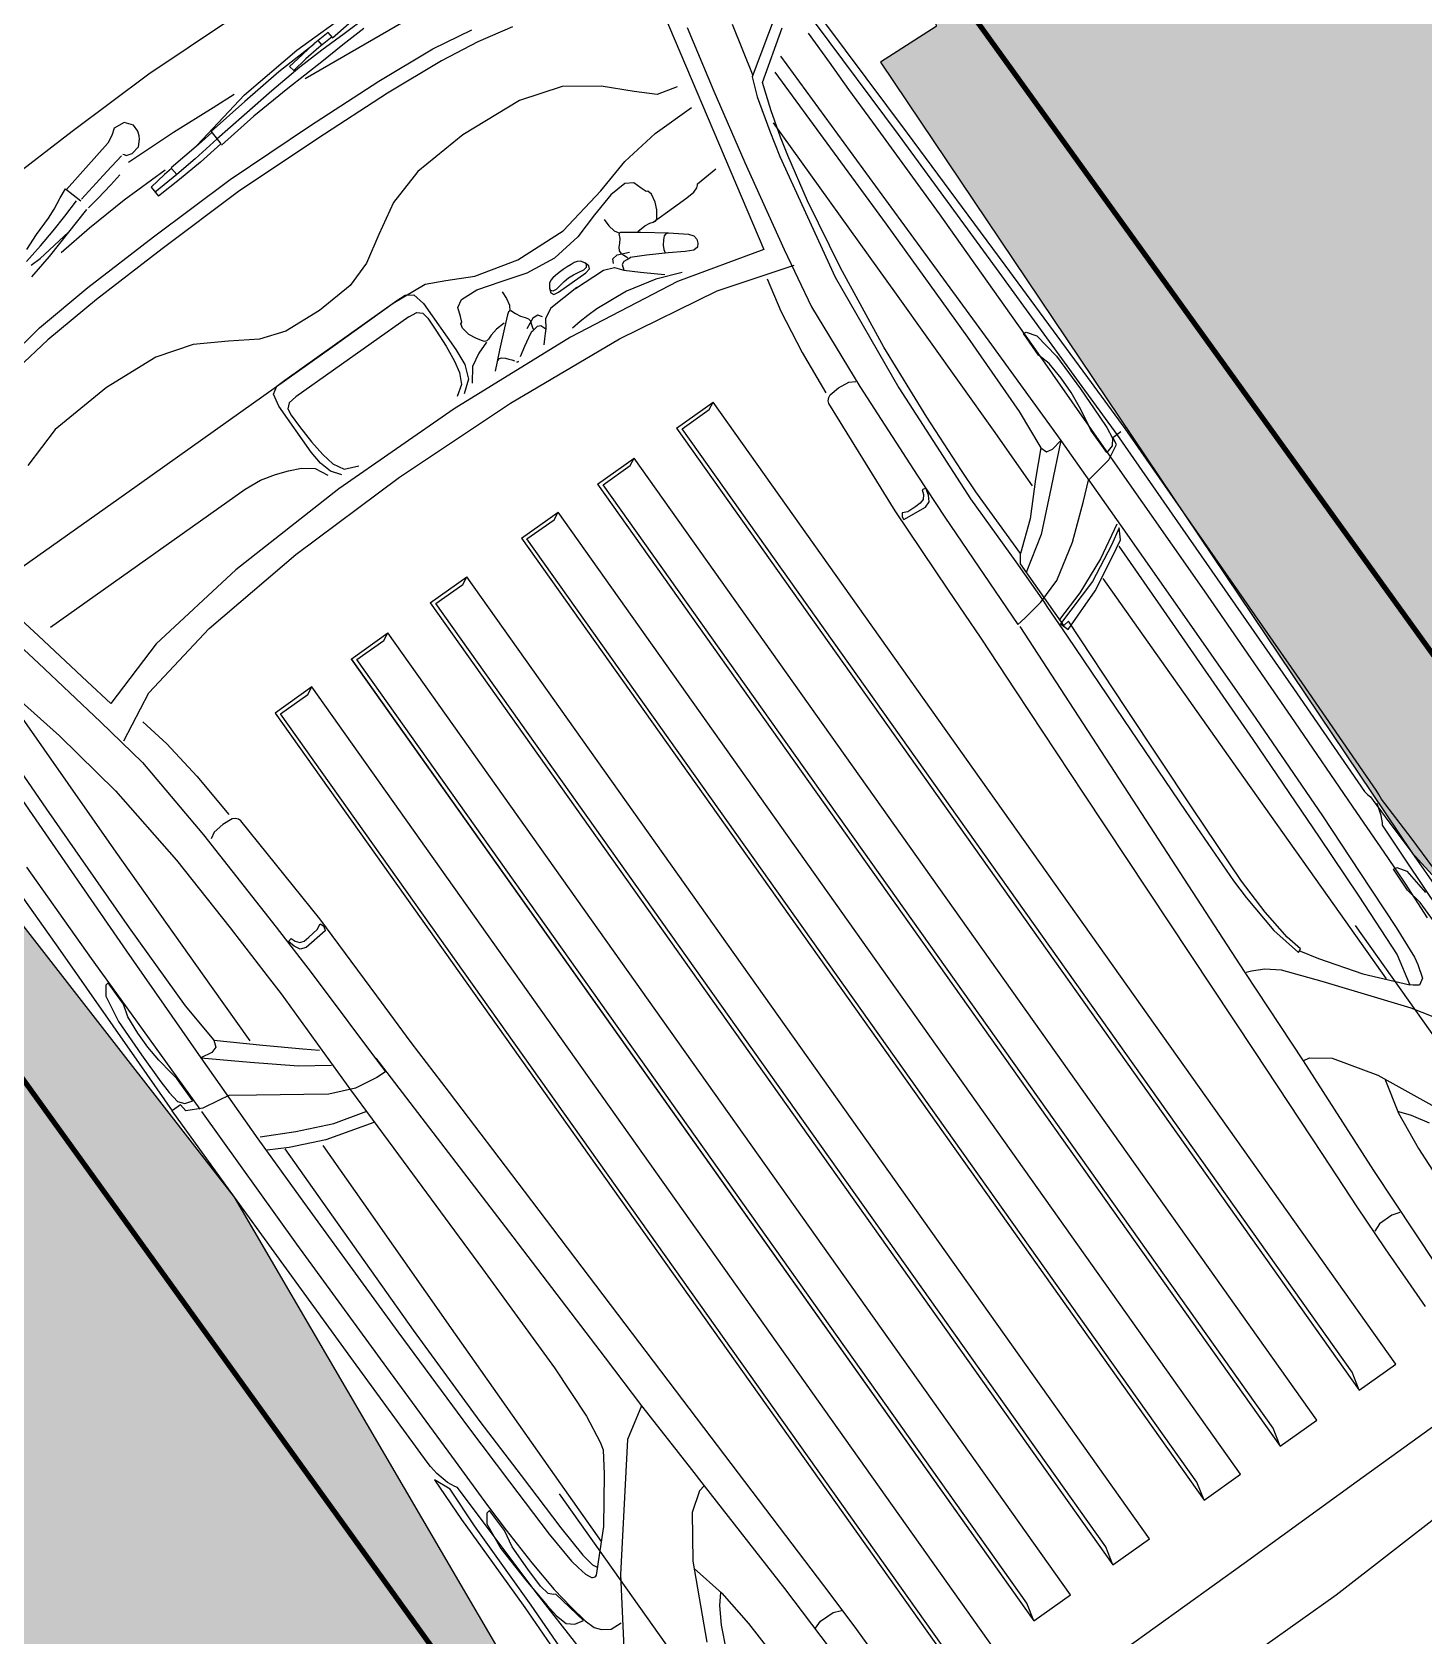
# Model space of a CAD drawing. Header units: millimetres. Extents: x 1170 to 1315, y 90 to 135.
# Drawn here: x 1293.871 to 1294.97, y 126.921 to 128.188 of the extents above; entities that cross this region are included whole.
import ezdxf

# ---------------------------------------------------------------- set-up
doc = ezdxf.new("R2010")
doc.units = ezdxf.units.MM
doc.header["$LTSCALE"] = 20
doc.header["$MEASUREMENT"] = 0
doc.layers.add('E-Cta-W', color=7, linetype='CONTINUOUS', lineweight=20)
doc.layers.add('J-Paredes', color=7, linetype='CONTINUOUS')
doc.dimstyles.get("Standard").update_dxf_attribs({"dimtxt": 0.18, "dimasz": 0.18, "dimexe": 0.18, "dimexo": 0.0625, "dimgap": 0.09, "dimtad": 0, "dimtih": 1, "dimtoh": 1, "dimdec": 4, "dimzin": 0, "dimdsep": 46, "dimtxsty": 'Standard', "dimcen": 0.09, "dimadec": 0, "dimazin": 0, "dimtfac": 1, "dimtdec": 4, "dimtofl": 0, "dimtmove": 0, "dimatfit": 3, "dimfxl": 1, "dimtolj": 1, "dimtzin": 0, "dimarcsym": 0})

msp = doc.modelspace()

# ---------------------------------------------------------------- hatches: boundary and pattern name
at = {"layer": 'J-Paredes'}
h = msp.add_hatch(dxfattribs=at)
h.set_pattern_fill('AR-HBONE', color=250, scale=0.015, style=0)
h.paths.add_polyline_path([(1293.3546, 130.6887), (1293.4222, 130.7934), (1293.4991, 130.8634), (1293.6957, 131.0309), (1293.876, 131.13), (1294.0216, 131.1533), (1294.118, 131.1155), (1294.4575, 130.6429), (1294.5067, 130.6159), (1294.58, 130.6048), (1294.5851, 130.5609), (1294.5411, 130.5326), (1294.9607, 129.9082), (1295.1821, 129.6649), (1295.2429, 129.4725), (1295.291, 129.3812), (1295.174, 129.2823), (1295.0537, 129.1442), (1294.8357, 129.0331), (1294.6879, 128.9443), (1294.5572, 128.957), (1294.2836, 129.2025), (1294.0307, 129.636), (1293.5757, 130.2205), (1293.3741, 130.5891), (1293.3573, 130.6752)], flags=16)
h.paths.add_polyline_path([(1293.3546, 128.3206), (1293.4222, 128.4252), (1293.4991, 128.4952), (1293.6957, 128.6627), (1293.876, 128.7618), (1294.0216, 128.7852), (1294.118, 128.7473), (1294.4575, 128.2747), (1294.5067, 128.2478), (1294.58, 128.2367), (1294.5851, 128.1928), (1294.5411, 128.1644), (1294.9607, 127.5401), (1295.1821, 127.2967), (1295.2429, 127.1044), (1295.291, 127.0131), (1295.174, 126.9141), (1295.0537, 126.7761), (1294.8357, 126.665), (1294.6879, 126.5761), (1294.5572, 126.5888), (1294.2836, 126.8344), (1294.0307, 127.2678), (1293.5757, 127.8524), (1293.3741, 128.221), (1293.3573, 128.3071)], flags=16)
h.paths.add_polyline_path([(1293.0179, 129.0522), (1293.1679, 129.0522), (1293.1679, 123.0522), (1295.4596, 123.0522), (1295.4679, 131.5457), (1293.0179, 131.5457)])

# ---------------------------------------------------------------- linework, layer by layer
at = {"layer": 'J-Paredes', "color": 250, "const_width": 0.00417}
msp.add_lwpolyline([(1293.1679, 128.3271), (1294.6252, 126.3031), (1295.5179, 126.9459), (1293.911, 129.1775), (1293.1679, 128.6425)], dxfattribs=at)
at = {"layer": 'J-Paredes', "color": 250}
for points in [[(1293.3546, 128.3206), (1293.4222, 128.4252), (1293.4991, 128.4952), (1293.6957, 128.6627), (1293.876, 128.7618), (1294.0216, 128.7852), (1294.118, 128.7473), (1294.4575, 128.2747), (1294.5067, 128.2478), (1294.58, 128.2367), (1294.5851, 128.1928), (1294.5411, 128.1644), (1294.9607, 127.5401), (1295.1821, 127.2967), (1295.2429, 127.1044), (1295.291, 127.0131), (1295.174, 126.9141)], [(1294.2836, 126.8344), (1294.0307, 127.2678), (1293.5757, 127.8524), (1293.3741, 128.221), (1293.3573, 128.3071), (1293.3546, 128.3206)], [(1294.3474, 128.2554), (1294.4489, 128.0165)], [(1293.9629, 128.1552), (1294.0266, 128.198)], [(1294.08, 128.1741), (1294.1243, 128.206)], [(1294.0865, 128.1515), (1294.1644, 128.1967)], [(1294.1081, 128.1837), (1294.1209, 128.1951)], [(1294.1174, 128.1872), (1294.135, 128.2004)], [(1294.4238, 128.1945), (1294.4401, 128.1539)], [(1294.4586, 128.2033), (1294.4395, 128.1529)], [(1294.4895, 128.1952), (1294.555, 128.1073)], [(1294.5624, 128.1085), (1294.4971, 128.1958)], [(1294.0941, 128.1797), (1294.1046, 128.1882)], [(1294.0965, 128.1816), (1294.0996, 128.178)], [(1294.1077, 128.1846), (1294.0972, 128.1761)], [(1294.0997, 128.1743), (1294.1174, 128.1872)], [(1294.1045, 128.1879), (1294.1081, 128.1837)], [(1294.1328, 128.1912), (1294.1161, 128.1781)], [(1294.1874, 128.1751), (1294.2181, 128.1901)], [(1294.2503, 128.1925), (1294.2229, 128.1805)], [(1294.3882, 128.1919), (1294.4093, 128.1415)], [(1294.4478, 128.1483), (1294.4632, 128.1915)], [(1294.4838, 128.1873), (1294.5004, 128.1644)], [(1294.0385, 128.1387), (1294.08, 128.1741)], [(1294.0936, 128.1788), (1294.0656, 128.1569)], [(1294.0741, 128.1611), (1294.084, 128.1704)], [(1294.0823, 128.1609), (1294.0997, 128.1743)], [(1294.084, 128.1704), (1294.0941, 128.1797)], [(1294.0972, 128.1761), (1294.087, 128.167)], [(1294.1161, 128.1781), (1294.0996, 128.1648)], [(1294.1447, 128.1496), (1294.1874, 128.1751)], [(1294.2229, 128.1805), (1294.1941, 128.1656)], [(1294.462, 128.1691), (1294.557, 128.0391)], [(1294.0656, 128.1569), (1294.0387, 128.1333)], [(1294.0602, 128.1422), (1294.0823, 128.1609)], [(1294.0996, 128.1648), (1294.0728, 128.1437)], [(1294.0741, 128.1611), (1294.0774, 128.1578)], [(1294.087, 128.167), (1294.0772, 128.1577)], [(1294.1941, 128.1656), (1294.1514, 128.1401)], [(1294.4574, 128.1567), (1294.5454, 128.0364)], [(1294.5004, 128.1644), (1294.5158, 128.1429)], [(1293.9025, 128.11), (1293.9629, 128.1552)], [(1294.0728, 128.1437), (1294.046, 128.1218)], [(1294.0898, 128.1138), (1294.1447, 128.1496)], [(1294.2896, 128.1452), (1294.2557, 128.1343)], [(1294.3203, 128.1455), (1294.2896, 128.1452)], [(1294.3463, 128.1412), (1294.3203, 128.1455)], [(1294.3803, 128.1449), (1294.3645, 128.139)], [(1294.4395, 128.1529), (1294.4435, 128.137)], [(1294.4547, 128.1261), (1294.4478, 128.1483)], [(1294.5158, 128.1429), (1294.5348, 128.1171)], [(1294.0011, 128.0989), (1294.0385, 128.1387)], [(1294.0387, 128.1333), (1294.0121, 128.1096)], [(1294.0137, 128.1288), (1294.0303, 128.1393)], [(1294.0384, 128.123), (1294.0602, 128.1422)], [(1294.1514, 128.1401), (1294.0965, 128.1043)], [(1294.2557, 128.1343), (1294.211, 128.1071)], [(1294.3645, 128.139), (1294.3463, 128.1412)], [(1294.4093, 128.1415), (1294.4339, 128.0852)], [(1294.4435, 128.137), (1294.4535, 128.1101)], [(1293.9825, 128.1092), (1294.0137, 128.1288)], [(1294.0166, 128.1039), (1294.0384, 128.123)], [(1294.046, 128.1218), (1294.0205, 128.099)], [(1294.3629, 128.1081), (1294.3918, 128.1286)], [(1294.4621, 128.1053), (1294.4547, 128.1261)], [(1293.8506, 128.0699), (1293.9025, 128.11)], [(1293.9337, 128.1066), (1293.9305, 128.1004)], [(1293.9357, 128.1124), (1293.9337, 128.1066)], [(1293.9436, 128.1168), (1293.9357, 128.1124)], [(1293.9508, 128.1146), (1293.9436, 128.1168)], [(1293.9468, 128.0855), (1293.9825, 128.1092)], [(1293.9542, 128.11), (1293.9508, 128.1146)], [(1293.9554, 128.1064), (1293.9542, 128.11)], [(1293.9557, 128.1036), (1293.9554, 128.1064)], [(1294.0127, 128.1088), (1294.0021, 128.0995)], [(1294.0121, 128.1096), (1294.0199, 128.0999)], [(1294.0271, 128.0718), (1294.0898, 128.1138)], [(1294.211, 128.1071), (1294.1755, 128.0782)], [(1294.339, 128.0861), (1294.3629, 128.1081)], [(1294.4535, 128.1101), (1294.4615, 128.09)], [(1294.4562, 128.1165), (1294.5535, 127.9812)], [(1294.4677, 128.0907), (1294.4621, 128.1053)], [(1294.5348, 128.1171), (1294.5873, 128.0447)], [(1294.555, 128.1073), (1294.6324, 128.0015)], [(1294.6396, 128.0041), (1294.5624, 128.1085)], [(1293.9305, 128.1004), (1293.8978, 128.064)], [(1293.945, 128.0908), (1293.9499, 128.0924)], [(1293.9499, 128.0924), (1293.9547, 128.0976)], [(1293.9547, 128.0976), (1293.9557, 128.1036)], [(1294.0021, 128.0995), (1293.9913, 128.0903)], [(1293.9996, 128.088), (1294.0169, 128.1038)], [(1294.0199, 128.0999), (1294.0038, 128.0856)], [(1294.0965, 128.1043), (1294.0338, 128.0623)], [(1293.9299, 128.0782), (1293.9415, 128.0906)], [(1293.9424, 128.0917), (1293.9435, 128.0916)], [(1293.9435, 128.0916), (1293.945, 128.0908)], [(1293.9808, 128.0806), (1293.9754, 128.0758)], [(1293.9913, 128.0903), (1293.9806, 128.081)], [(1293.9808, 128.0806), (1293.985, 128.0758)], [(1293.9996, 128.088), (1293.985, 128.0758)], [(1294.0038, 128.0856), (1293.9873, 128.0719)], [(1294.3201, 128.0627), (1294.339, 128.0861)], [(1294.3965, 128.0683), (1294.411, 128.0803)], [(1294.4339, 128.0852), (1294.4649, 128.0165)], [(1294.4615, 128.09), (1294.5053, 127.9947)], [(1294.4833, 128.055), (1294.4677, 128.0907)], [(1293.9099, 128.0563), (1293.9214, 128.0688)], [(1293.9214, 128.0688), (1293.9299, 128.0782)], [(1293.9329, 128.0675), (1293.9227, 128.0569)], [(1293.9401, 128.0756), (1293.9329, 128.0675)], [(1293.9436, 128.0557), (1293.9758, 128.0793)], [(1293.97, 128.0708), (1293.9647, 128.0658)], [(1293.9667, 128.0265), (1294.0271, 128.0718)], [(1293.985, 128.0758), (1293.968, 128.0618)], [(1293.9754, 128.0758), (1293.97, 128.0708)], [(1293.9873, 128.0719), (1293.9705, 128.0585)], [(1294.1755, 128.0782), (1294.1563, 128.0537)], [(1294.339, 128.0686), (1294.3279, 128.0596)], [(1294.346, 128.0692), (1294.339, 128.0686)], [(1294.3519, 128.0649), (1294.346, 128.0692)], [(1294.3958, 128.0651), (1294.3965, 128.0674)], [(1294.3965, 128.0674), (1294.3965, 128.0683)], [(1293.8881, 128.0483), (1293.893, 128.0572)], [(1293.893, 128.0572), (1293.8971, 128.0644)], [(1293.8965, 128.0428), (1293.9059, 128.0549)], [(1293.8971, 128.0644), (1293.9093, 128.0548)], [(1293.9227, 128.0569), (1293.9154, 128.0495)], [(1293.9162, 128.0337), (1293.9436, 128.0557)], [(1293.9647, 128.0658), (1293.9705, 128.0585)], [(1294.0338, 128.0623), (1293.9735, 128.0171)], [(1294.2904, 128.0312), (1294.3201, 128.0627)], [(1294.3279, 128.0596), (1294.3151, 128.0438)], [(1294.3558, 128.0624), (1294.3519, 128.0649)], [(1294.3573, 128.0626), (1294.3558, 128.0624)], [(1294.36, 128.0601), (1294.3573, 128.0626)], [(1294.3631, 128.054), (1294.36, 128.0601)], [(1294.3775, 128.0496), (1294.3879, 128.0573)], [(1294.3879, 128.0573), (1294.3935, 128.0619)], [(1294.3935, 128.0619), (1294.3958, 128.0651)], [(1294.5094, 128.0019), (1294.4833, 128.055)], [(1293.8837, 128.0412), (1293.8881, 128.0483)], [(1293.9137, 128.048), (1293.8843, 128.0109)], [(1293.8874, 128.0311), (1293.8965, 128.0428)], [(1294.1563, 128.0537), (1294.1446, 128.0283)], [(1294.3151, 128.0438), (1294.3019, 128.0265)], [(1294.3615, 128.0381), (1294.3775, 128.0496)], [(1294.3642, 128.0477), (1294.3631, 128.054)], [(1294.3644, 128.043), (1294.3642, 128.0477)], [(1294.3642, 128.0404), (1294.3644, 128.043)], [(1294.5873, 128.0447), (1294.6385, 127.9726)], [(1293.8743, 128.0283), (1293.8837, 128.0412)], [(1293.8996, 128.0303), (1293.877, 128.0094)], [(1293.8773, 128.0195), (1293.8874, 128.0311)], [(1293.8936, 128.0141), (1293.9162, 128.0337)], [(1294.2546, 128.0083), (1294.2904, 128.0312)], [(1294.3228, 128.0401), (1294.3265, 128.0353)], [(1294.3265, 128.0353), (1294.3307, 128.0311)], [(1294.3307, 128.0311), (1294.335, 128.0294)], [(1294.3343, 128.0288), (1294.335, 128.0251)], [(1294.335, 128.0297), (1294.3357, 128.0302)], [(1294.335, 128.0294), (1294.335, 128.0297)], [(1294.3357, 128.0302), (1294.3384, 128.0303)], [(1294.3384, 128.0303), (1294.3517, 128.0301)], [(1294.3492, 128.0307), (1294.3547, 128.0351)], [(1294.3517, 128.0301), (1294.3736, 128.0297)], [(1294.3547, 128.0351), (1294.3587, 128.0372)], [(1294.3587, 128.0372), (1294.3615, 128.0381)], [(1294.3615, 128.0381), (1294.3633, 128.0389)], [(1294.3633, 128.0389), (1294.3642, 128.0404)], [(1294.3729, 128.0293), (1294.3712, 128.0287)], [(1294.3736, 128.0297), (1294.3893, 128.0287)], [(1294.5454, 128.0364), (1294.6098, 127.9473)], [(1294.557, 128.0391), (1294.6265, 127.944)], [(1293.8662, 128.007), (1293.8773, 128.0195)], [(1293.8665, 128.0166), (1293.8743, 128.0283)], [(1293.9148, 127.9865), (1293.9667, 128.0265)], [(1293.9735, 128.0171), (1293.9215, 127.977)], [(1294.1446, 128.0283), (1294.1349, 128.0056)], [(1294.3019, 128.0265), (1294.2836, 128.0098)], [(1294.3348, 128.0215), (1294.3343, 128.0182)], [(1294.3343, 128.0182), (1294.3345, 128.0155)], [(1294.335, 128.0251), (1294.3348, 128.0215)], [(1294.3696, 128.0241), (1294.3694, 128.02)], [(1294.3694, 128.02), (1294.3697, 128.0164)], [(1294.3701, 128.0272), (1294.3696, 128.0241)], [(1294.3697, 128.0164), (1294.371, 128.0139)], [(1294.3712, 128.0287), (1294.3701, 128.0272)], [(1294.4489, 128.0165), (1294.3807, 127.9911)], [(1294.3893, 128.0287), (1294.3934, 128.0272)], [(1294.3934, 128.0272), (1294.3958, 128.0247)], [(1294.3963, 128.0184), (1294.3935, 128.0159)], [(1294.3958, 128.0247), (1294.3967, 128.0216)], [(1294.3967, 128.0216), (1294.3963, 128.0184)], [(1294.4649, 128.0165), (1294.4866, 127.9712)], [(1293.8701, 128.004), (1293.877, 128.0094)], [(1293.8843, 128.0109), (1293.8704, 127.995)], [(1294.1349, 128.0056), (1294.1221, 127.9881)], [(1294.2204, 127.9953), (1294.2546, 128.0083)], [(1294.2619, 127.9981), (1294.2836, 128.0098)], [(1294.2966, 128.0047), (1294.2934, 128.0028)], [(1294.2991, 128.0061), (1294.2966, 128.0047)], [(1294.3013, 128.007), (1294.2991, 128.0061)], [(1294.304, 128.0072), (1294.3013, 128.007)], [(1294.3075, 128.0059), (1294.304, 128.0072)], [(1294.3107, 128.0036), (1294.3075, 128.0059)], [(1294.3087, 128.0045), (1294.3075, 128.0059)], [(1294.3086, 128.0024), (1294.3087, 128.0045)], [(1294.3111, 128.0011), (1294.3107, 128.0036)], [(1294.3296, 128.009), (1294.333, 128.0122)], [(1294.3301, 128.0053), (1294.3296, 128.009)], [(1294.333, 128.0122), (1294.3426, 128.0143)], [(1294.3345, 128.0155), (1294.3358, 128.0135)], [(1294.3358, 128.0135), (1294.3381, 128.0119)], [(1294.3381, 128.007), (1294.3369, 128.0045)], [(1294.3369, 128.0045), (1294.3382, 128.0001)], [(1294.3381, 128.0119), (1294.3403, 128.0106)], [(1294.3405, 128.0083), (1294.3381, 128.007)], [(1294.3403, 128.0106), (1294.3414, 128.0096)], [(1294.3422, 128.0092), (1294.3405, 128.0083)], [(1294.3414, 128.0096), (1294.3417, 128.0092)], [(1294.3431, 128.0099), (1294.3422, 128.0092)], [(1294.3433, 128.0102), (1294.3431, 128.0099)], [(1294.3561, 128.012), (1294.3433, 128.0102)], [(1294.3732, 128.0139), (1294.3561, 128.012)], [(1294.3868, 128.0148), (1294.3732, 128.0139)], [(1294.3935, 128.0159), (1294.3868, 128.0148)], [(1294.412, 127.9839), (1294.4729, 128.0041)], [(1294.7048, 127.9153), (1294.6396, 128.0041)], [(1294.1812, 127.9891), (1294.1975, 127.992)], [(1294.1975, 127.992), (1294.2204, 127.9953)], [(1294.2221, 127.9845), (1294.2412, 127.9913)], [(1294.2412, 127.9913), (1294.2619, 127.9981)], [(1294.2805, 127.9922), (1294.2794, 127.9898)], [(1294.2821, 127.994), (1294.2805, 127.9922)], [(1294.2842, 127.996), (1294.2821, 127.994)], [(1294.2871, 127.9983), (1294.2842, 127.996)], [(1294.2867, 127.9828), (1294.3082, 127.998)], [(1294.2902, 128.0006), (1294.2871, 127.9983)], [(1294.2878, 127.9881), (1294.2911, 127.9912)], [(1294.2934, 128.0028), (1294.2902, 128.0006)], [(1294.2911, 127.9912), (1294.2946, 127.994)], [(1294.2946, 127.994), (1294.2985, 127.9964)], [(1294.3807, 127.9911), (1294.2962, 127.9471)], [(1294.2985, 127.9964), (1294.3027, 127.9986)], [(1294.3, 127.9856), (1294.3221, 128.0001)], [(1294.3027, 127.9986), (1294.3065, 128.0004)], [(1294.3065, 128.0004), (1294.3086, 128.0024)], [(1294.3082, 127.998), (1294.3111, 128.0011)], [(1294.3221, 128.0001), (1294.3309, 128.0023)], [(1294.3309, 128.0023), (1294.3382, 128.0001)], [(1294.3382, 128.0001), (1294.3514, 127.9985)], [(1294.3635, 127.9931), (1294.3404, 127.9835)], [(1294.3514, 127.9985), (1294.3647, 127.9973)], [(1294.3842, 127.9982), (1294.3635, 127.9931)], [(1294.3647, 127.9973), (1294.3707, 127.9968)], [(1294.4514, 127.9933), (1294.4622, 127.9677)], [(1294.5053, 127.9947), (1294.5554, 127.9072)], [(1294.5437, 127.9394), (1294.5094, 128.0019)], [(1294.6324, 128.0015), (1294.6979, 127.9112)], [(1293.8766, 127.9546), (1293.9148, 127.9865)], [(1294.1221, 127.9881), (1294.0978, 127.9684)], [(1294.1559, 127.974), (1294.1812, 127.9891)], [(1294.1588, 127.9761), (1294.1655, 127.9803)], [(1294.1655, 127.9803), (1294.1723, 127.9807)], [(1294.1723, 127.9807), (1294.1799, 127.9738)], [(1294.2099, 127.977), (1294.2221, 127.9845)], [(1294.2421, 127.9829), (1294.2454, 127.9778)], [(1294.2794, 127.9898), (1294.2794, 127.986)], [(1294.2794, 127.986), (1294.2806, 127.9823)], [(1294.2794, 127.986), (1294.2804, 127.9844)], [(1294.2804, 127.9844), (1294.2824, 127.9838)], [(1294.3011, 127.9864), (1294.2805, 127.97)], [(1294.2806, 127.9823), (1294.2828, 127.981)], [(1294.2824, 127.9838), (1294.285, 127.9852)], [(1294.2828, 127.981), (1294.2867, 127.9828)], [(1294.285, 127.9852), (1294.2878, 127.9881)], [(1294.3404, 127.9835), (1294.317, 127.9695)], [(1294.3347, 127.9458), (1294.412, 127.9839)], [(1294.5535, 127.9812), (1294.6299, 127.8737)], [(1293.9215, 127.977), (1293.8833, 127.9451)], [(1294.0704, 127.9133), (1294.1588, 127.9761)], [(1294.0978, 127.9684), (1294.0711, 127.9519)], [(1294.1083, 127.9398), (1294.1559, 127.974)], [(1294.1684, 127.9634), (1294.1747, 127.9668)], [(1294.1747, 127.9668), (1294.1794, 127.9663)], [(1294.1794, 127.9663), (1294.1834, 127.9621)], [(1294.1799, 127.9738), (1294.2056, 127.9375)], [(1294.207, 127.9706), (1294.2099, 127.977)], [(1294.2091, 127.9636), (1294.207, 127.9706)], [(1294.2454, 127.9778), (1294.248, 127.9724)], [(1294.2472, 127.9673), (1294.2464, 127.9648)], [(1294.2479, 127.9678), (1294.2472, 127.9673)], [(1294.2482, 127.9677), (1294.2479, 127.9678)], [(1294.248, 127.9724), (1294.2482, 127.9677)], [(1294.2489, 127.9682), (1294.2527, 127.9659)], [(1294.2527, 127.9659), (1294.2567, 127.9639)], [(1294.2805, 127.97), (1294.2763, 127.9619)], [(1294.317, 127.9695), (1294.3098, 127.9644)], [(1294.4622, 127.9677), (1294.4791, 127.9351)], [(1294.4866, 127.9712), (1294.5246, 127.9081)], [(1294.6385, 127.9726), (1294.6616, 127.9399)], [(1293.8523, 127.9306), (1293.8766, 127.9546)], [(1294.1684, 127.9634), (1294.0792, 127.9001)], [(1294.1834, 127.9621), (1294.1897, 127.9528)], [(1294.1897, 127.9528), (1294.1979, 127.94)], [(1294.2102, 127.9591), (1294.2091, 127.9636)], [(1294.2095, 127.9577), (1294.2102, 127.9591)], [(1294.2109, 127.9543), (1294.2095, 127.9577)], [(1294.2157, 127.9494), (1294.2109, 127.9543)], [(1294.2375, 127.9535), (1294.2334, 127.9489)], [(1294.2438, 127.9582), (1294.2375, 127.9535)], [(1294.244, 127.9546), (1294.24, 127.9369)], [(1294.2464, 127.9648), (1294.244, 127.9546)], [(1294.2567, 127.9639), (1294.2603, 127.9627)], [(1294.2603, 127.9627), (1294.2629, 127.9618)], [(1294.2664, 127.9623), (1294.2617, 127.9537)], [(1294.2629, 127.9618), (1294.2644, 127.96)], [(1294.2644, 127.96), (1294.2653, 127.9573)], [(1294.2653, 127.9573), (1294.266, 127.9548)], [(1294.266, 127.9548), (1294.2666, 127.9535)], [(1294.2704, 127.9647), (1294.2664, 127.9623)], [(1294.2666, 127.9535), (1294.2669, 127.9531)], [(1294.2667, 127.9526), (1294.2681, 127.9541)], [(1294.2681, 127.9541), (1294.27, 127.9559)], [(1294.27, 127.9559), (1294.2727, 127.9564)], [(1294.2739, 127.9632), (1294.2704, 127.9647)], [(1294.2727, 127.9564), (1294.2766, 127.9539)], [(1294.2766, 127.9539), (1294.2761, 127.95)], [(1294.2763, 127.9619), (1294.2766, 127.9539)], [(1294.3037, 127.9597), (1294.2976, 127.9542)], [(1294.3098, 127.9644), (1294.3037, 127.9597)], [(1293.8833, 127.9451), (1293.8598, 127.9229)], [(1293.9979, 127.9414), (1293.9685, 127.9313)], [(1294.0258, 127.944), (1293.9979, 127.9414)], [(1294.0504, 127.9456), (1294.0258, 127.944)], [(1294.0711, 127.9519), (1294.0504, 127.9456)], [(1294.2962, 127.9471), (1294.2041, 127.8905)], [(1294.2213, 127.9463), (1294.2157, 127.9494)], [(1294.2257, 127.9445), (1294.2213, 127.9463)], [(1294.2297, 127.9433), (1294.2238, 127.9346)], [(1294.2282, 127.9438), (1294.2257, 127.9445)], [(1294.2299, 127.9442), (1294.2282, 127.9438)], [(1294.2313, 127.9457), (1294.2299, 127.9442)], [(1294.2334, 127.9489), (1294.2313, 127.9457)], [(1294.2486, 127.895), (1294.3347, 127.9458)], [(1294.2566, 127.9319), (1294.2601, 127.9401)], [(1294.2601, 127.9401), (1294.2631, 127.9469)], [(1294.2631, 127.9469), (1294.2655, 127.9519)], [(1294.2655, 127.9519), (1294.2658, 127.952)], [(1294.2658, 127.952), (1294.2667, 127.9526)], [(1294.2756, 127.946), (1294.275, 127.9412)], [(1294.2761, 127.95), (1294.2756, 127.946)], [(1294.6098, 127.9473), (1294.6505, 127.8886)], [(1294.6265, 127.944), (1294.6691, 127.8855)], [(1294.6539, 127.9501), (1294.6562, 127.9512)], [(1294.6657, 127.933), (1294.6539, 127.9501)], [(1294.6562, 127.9512), (1294.6644, 127.9482)], [(1294.6644, 127.9482), (1294.68, 127.9321)], [(1293.9685, 127.9313), (1293.9294, 127.9074)], [(1294.0357, 127.8881), (1294.1083, 127.9398)], [(1294.1979, 127.94), (1294.2044, 127.9283)], [(1294.2044, 127.9283), (1294.2083, 127.9193)], [(1294.2056, 127.9375), (1294.2126, 127.9256)], [(1294.2238, 127.9346), (1294.2188, 127.924)], [(1294.24, 127.9369), (1294.2365, 127.9204)], [(1294.2388, 127.9288), (1294.2399, 127.9303)], [(1294.2399, 127.9303), (1294.2416, 127.9309)], [(1294.2416, 127.9309), (1294.2448, 127.9305)], [(1294.2448, 127.9305), (1294.2473, 127.9299)], [(1294.2473, 127.9299), (1294.2497, 127.9293)], [(1294.2497, 127.9293), (1294.2518, 127.9285)], [(1294.2549, 127.928), (1294.2538, 127.9274)], [(1294.2538, 127.9274), (1294.2542, 127.9276)], [(1294.2542, 127.9276), (1294.2545, 127.9278)], [(1294.2545, 127.9278), (1294.2549, 127.928)], [(1294.4791, 127.9351), (1294.4978, 127.9031)], [(1294.5776, 127.8839), (1294.5437, 127.9394)], [(1294.6616, 127.9399), (1294.7226, 127.8523)], [(1294.6742, 127.9265), (1294.6657, 127.933)], [(1294.68, 127.9321), (1294.6989, 127.9065)], [(1294.2083, 127.9193), (1294.2099, 127.9098)], [(1294.2126, 127.9256), (1294.2154, 127.9139)], [(1294.2188, 127.924), (1294.2183, 127.9109)], [(1294.6836, 127.9147), (1294.6742, 127.9265)], [(1294.6915, 127.9036), (1294.6836, 127.9147)], [(1294.7343, 127.875), (1294.7048, 127.9153)], [(1293.9294, 127.9074), (1293.889, 127.8742)], [(1294.0615, 127.9022), (1294.0641, 127.9084)], [(1294.0656, 127.8927), (1294.0615, 127.9022)], [(1294.0641, 127.9084), (1294.0704, 127.9133)], [(1294.2099, 127.9098), (1294.2065, 127.9003)], [(1294.2154, 127.9139), (1294.212, 127.9025)], [(1294.5012, 127.9016), (1294.5077, 127.9071)], [(1294.5077, 127.9071), (1294.5159, 127.9117)], [(1294.5159, 127.9117), (1294.5214, 127.9123)], [(1294.5246, 127.9081), (1294.5699, 127.8381)], [(1294.5554, 127.9072), (1294.6122, 127.8195)], [(1294.6983, 127.892), (1294.6915, 127.9036)], [(1294.6979, 127.9112), (1294.7276, 127.8702)], [(1294.6989, 127.9065), (1294.7138, 127.8849)], [(1294.0913, 127.8564), (1294.0656, 127.8927)], [(1294.0739, 127.8952), (1294.0728, 127.8907)], [(1294.0728, 127.8907), (1294.0754, 127.8855)], [(1294.0792, 127.9001), (1294.0739, 127.8952)], [(1294.2041, 127.8905), (1294.113, 127.8273)], [(1294.1609, 127.8366), (1294.2486, 127.895)], [(1294.3799, 127.8753), (1294.4089, 127.8959)], [(1294.3842, 127.8748), (1294.4057, 127.89)], [(1294.4057, 127.89), (1294.4089, 127.8959)], [(1294.9481, 127.1358), (1294.4089, 127.8958)], [(1294.4997, 127.897), (1294.5001, 127.8995)], [(1294.5003, 127.8948), (1294.4997, 127.897)], [(1294.5001, 127.8995), (1294.5012, 127.9016)], [(1294.5526, 127.8101), (1294.5003, 127.8948)], [(1294.7045, 127.8796), (1294.6983, 127.892)], [(1293.9455, 127.8242), (1294.0357, 127.8881)], [(1294.0754, 127.8855), (1294.0821, 127.8765)], [(1294.6051, 127.8418), (1294.5776, 127.8839)], [(1294.6505, 127.8886), (1294.6676, 127.8598)], [(1294.6691, 127.8855), (1294.6835, 127.8656)], [(1294.7072, 127.8738), (1294.7045, 127.8796)], [(1294.7138, 127.8849), (1294.7198, 127.8759)], [(1293.889, 127.8742), (1293.8675, 127.8458)], [(1294.0821, 127.8765), (1294.0915, 127.8645)], [(1294.0915, 127.8645), (1294.1004, 127.8545)], [(1294.3799, 127.8753), (1294.9192, 127.1152)], [(1294.3799, 127.8753), (1294.9192, 127.1153)], [(1294.9135, 127.1294), (1294.3842, 127.8748)], [(1294.6299, 127.8737), (1294.6608, 127.8298)], [(1294.6835, 127.8656), (1294.6757, 127.8286)], [(1294.6768, 127.8587), (1294.6835, 127.8656)], [(1294.6835, 127.8656), (1294.7307, 127.7986)], [(1294.7197, 127.8562), (1294.7072, 127.8738)], [(1294.7198, 127.8759), (1294.7242, 127.8673)], [(1294.7242, 127.8673), (1294.7239, 127.8613)], [(1294.7246, 127.8678), (1294.7309, 127.8726)], [(1294.7274, 127.8623), (1294.7246, 127.8678)], [(1294.7276, 127.8702), (1294.7757, 127.8012)], [(1294.7824, 127.8059), (1294.7343, 127.875)], [(1294.0985, 127.8476), (1294.0913, 127.8564)], [(1294.1004, 127.8545), (1294.1082, 127.8472)], [(1294.3175, 127.831), (1294.3465, 127.8516)], [(1294.3433, 127.8457), (1294.3465, 127.8516)], [(1294.8857, 127.0915), (1294.3465, 127.8516)], [(1294.6676, 127.8598), (1294.6634, 127.8351)], [(1294.6676, 127.8598), (1294.6722, 127.8566)], [(1294.6722, 127.8566), (1294.6768, 127.8587)], [(1294.7239, 127.8613), (1294.7197, 127.8562)], [(1294.7214, 127.8504), (1294.7274, 127.8623)], [(1294.7226, 127.8523), (1294.7966, 127.7468)], [(1294.063, 127.8386), (1294.0732, 127.8415)], [(1294.0732, 127.8415), (1294.0835, 127.8437)], [(1294.0835, 127.8437), (1294.0945, 127.8435)], [(1294.0945, 127.8435), (1294.1045, 127.8381)], [(1294.1064, 127.8412), (1294.0985, 127.8476)], [(1294.1154, 127.8384), (1294.1064, 127.8412)], [(1294.1082, 127.8472), (1294.1174, 127.8429)], [(1294.1174, 127.8429), (1294.129, 127.8456)], [(1294.3218, 127.8305), (1294.3433, 127.8457)], [(1294.6164, 127.8251), (1294.6051, 127.8418)], [(1294.7054, 127.8342), (1294.7113, 127.8402)], [(1294.7113, 127.8402), (1294.7214, 127.8504)], [(1293.8852, 127.7181), (1294.039, 127.8272)], [(1294.113, 127.8273), (1294.0317, 127.7635)], [(1294.039, 127.8272), (1294.0512, 127.8342)], [(1294.0512, 127.8342), (1294.063, 127.8386)], [(1294.0792, 127.7756), (1294.1609, 127.8366)], [(1294.3175, 127.831), (1294.8567, 127.071)], [(1294.3175, 127.831), (1294.8568, 127.071)], [(1294.8511, 127.0851), (1294.3218, 127.8305)], [(1294.5699, 127.8381), (1294.5918, 127.805)], [(1294.5767, 127.8278), (1294.5739, 127.8266)], [(1294.5739, 127.8266), (1294.5749, 127.8229)], [(1294.5788, 127.8224), (1294.5767, 127.8278)], [(1294.6634, 127.8351), (1294.6593, 127.8038)], [(1294.6757, 127.8286), (1294.6679, 127.7913)], [(1294.7014, 127.8176), (1294.7054, 127.8342)], [(1293.8452, 127.7534), (1293.9455, 127.8242)], [(1294.569, 127.8135), (1294.5625, 127.8092)], [(1294.5723, 127.8161), (1294.569, 127.8135)], [(1294.5747, 127.819), (1294.5723, 127.8161)], [(1294.5749, 127.8229), (1294.5747, 127.819)], [(1294.5766, 127.813), (1294.5794, 127.817)], [(1294.5794, 127.817), (1294.5788, 127.8224)], [(1294.6122, 127.8195), (1294.648, 127.7697)], [(1294.6515, 127.7764), (1294.6164, 127.8251)], [(1294.6926, 127.7853), (1294.7014, 127.8176)], [(1294.2573, 127.7883), (1294.2863, 127.8089)], [(1294.2616, 127.7878), (1294.2831, 127.803)], [(1294.2831, 127.803), (1294.2863, 127.8089)], [(1294.8255, 127.0488), (1294.2863, 127.8089)], [(1294.5948, 127.7472), (1294.5526, 127.8101)], [(1294.5625, 127.8092), (1294.5581, 127.8083)], [(1294.5581, 127.8083), (1294.5582, 127.8055)], [(1294.5582, 127.8055), (1294.5589, 127.8037)], [(1294.5589, 127.8037), (1294.5593, 127.8031)], [(1294.5593, 127.8031), (1294.5766, 127.813)], [(1294.5918, 127.805), (1294.6494, 127.7203)], [(1294.6593, 127.8038), (1294.6515, 127.7764)], [(1294.7757, 127.8012), (1294.8672, 127.6696)], [(1294.874, 127.6742), (1294.7824, 127.8059)], [(1294.2573, 127.7883), (1294.7966, 127.0283)], [(1294.2573, 127.7883), (1294.7966, 127.0283)], [(1294.6679, 127.7913), (1294.6562, 127.7613)], [(1294.7277, 127.7995), (1294.7147, 127.772)], [(1294.7296, 127.7966), (1294.7234, 127.7829)], [(1294.7305, 127.7871), (1294.7296, 127.7966)], [(1294.7307, 127.7986), (1294.7663, 127.7477)], [(1294.0107, 127.7171), (1294.0792, 127.7756)], [(1294.7909, 127.0424), (1294.2616, 127.7878)], [(1294.6515, 127.7681), (1294.6515, 127.7764)], [(1294.6804, 127.7549), (1294.6926, 127.7853)], [(1294.7234, 127.7829), (1294.7084, 127.7542)], [(1294.7244, 127.774), (1294.7305, 127.7871)], [(1294.7294, 127.7821), (1294.7647, 127.7312)], [(1294.0317, 127.7635), (1293.9687, 127.705)], [(1294.648, 127.7697), (1294.6702, 127.7377)], [(1294.6858, 127.7194), (1294.6515, 127.7681)], [(1294.7147, 127.772), (1294.6986, 127.7452)], [(1294.7107, 127.7469), (1294.7244, 127.774)], [(1294.1853, 127.7372), (1294.2143, 127.7578)], [(1294.1896, 127.7367), (1294.2111, 127.7519)], [(1294.2111, 127.7519), (1294.2143, 127.7578)], [(1294.7535, 126.9977), (1294.2143, 127.7578)], [(1294.6677, 127.7378), (1294.6804, 127.7549)], [(1294.7084, 127.7542), (1294.6832, 127.7206)], [(1294.7167, 127.7564), (1294.8234, 127.6056)], [(1293.8757, 127.7111), (1293.8436, 127.7406)], [(1294.6205, 127.7095), (1294.5948, 127.7472)], [(1294.6551, 127.7252), (1294.6677, 127.7378)], [(1294.6702, 127.7377), (1294.6725, 127.7344)], [(1294.6986, 127.7452), (1294.6823, 127.724)], [(1294.6893, 127.7161), (1294.7107, 127.7469)], [(1294.7663, 127.7477), (1294.8374, 127.6459)], [(1294.7966, 127.7468), (1294.8652, 127.6476)], [(1293.8338, 127.7286), (1293.8758, 127.6897)], [(1294.1853, 127.7372), (1294.7246, 126.9772)], [(1294.1853, 127.7372), (1294.7246, 126.9772)], [(1294.7189, 126.9913), (1294.1896, 127.7367)], [(1294.6494, 127.7203), (1294.6551, 127.7252)], [(1294.6725, 127.7344), (1294.6788, 127.7251)], [(1294.6788, 127.7251), (1294.6885, 127.7109)], [(1294.7647, 127.7312), (1294.8351, 127.6292)], [(1293.9629, 127.6663), (1294.0107, 127.7171)], [(1294.1229, 127.6929), (1294.1519, 127.7135)], [(1294.1487, 127.7076), (1294.1519, 127.7135)], [(1294.6911, 126.9535), (1294.1519, 127.7135)], [(1294.651, 127.7185), (1294.7472, 127.5708)], [(1294.6832, 127.7206), (1294.6893, 127.7161)], [(1294.6894, 127.7228), (1294.6858, 127.7194)], [(1294.7352, 127.6538), (1294.6894, 127.7228)], [(1293.9142, 127.6752), (1293.8757, 127.7111)], [(1293.9687, 127.705), (1293.9329, 127.6578)], [(1294.1272, 127.6924), (1294.1487, 127.7076)], [(1294.6478, 127.6678), (1294.6205, 127.7095)], [(1294.6885, 127.7109), (1294.7329, 127.6452)], [(1293.7835, 127.6964), (1293.876, 127.5623)], [(1293.7964, 127.6989), (1293.882, 127.5744)], [(1293.8758, 127.6897), (1293.9249, 127.6433)], [(1294.1229, 127.693), (1294.6622, 126.9329)], [(1294.1229, 127.6929), (1294.6622, 126.9329)], [(1294.6565, 126.947), (1294.1272, 127.6924)], [(1293.8419, 127.676), (1293.9369, 127.5403)], [(1293.9329, 127.6578), (1293.9142, 127.6752)], [(1294.9302, 127.5928), (1294.874, 127.6742)], [(1293.9432, 127.6282), (1293.9629, 127.6663)], [(1294.0917, 127.6708), (1294.0627, 127.6502)], [(1294.067, 127.6497), (1294.0885, 127.6649)], [(1294.0885, 127.6649), (1294.0917, 127.6708)], [(1294.6309, 126.9108), (1294.0917, 127.6708)], [(1294.7019, 127.5861), (1294.6478, 127.6678)], [(1294.8672, 127.6696), (1294.9233, 127.5883)], [(1293.8625, 127.6592), (1293.8925, 127.6321)], [(1294.0627, 127.6502), (1294.602, 126.8902)], [(1294.5963, 126.9043), (1294.067, 127.6497)], [(1294.7873, 127.5753), (1294.7352, 127.6538)], [(1293.9249, 127.6433), (1293.9579, 127.6112)], [(1293.9581, 127.6433), (1293.9773, 127.6258)], [(1294.7329, 127.6452), (1294.7822, 127.5723)], [(1294.8374, 127.6459), (1294.8901, 127.5689)], [(1294.8652, 127.6476), (1294.9171, 127.5717)], [(1293.8925, 127.6321), (1293.9366, 127.5887)], [(1293.9773, 127.6258), (1294.0008, 127.6003)], [(1294.8351, 127.6292), (1294.8875, 127.5521)], [(1293.9579, 127.6112), (1294.0062, 127.5539)], [(1294.0008, 127.6003), (1294.0262, 127.5701)], [(1294.8234, 127.6056), (1294.8996, 127.4978)], [(1293.9366, 127.5887), (1293.9848, 127.534)], [(1294.7692, 127.4845), (1294.7019, 127.5861)], [(1294.9233, 127.5883), (1294.9257, 127.5858)], [(1294.9257, 127.5858), (1294.9282, 127.5839)], [(1294.9325, 127.5893), (1294.9302, 127.5928)], [(1294.9347, 127.5858), (1294.9325, 127.5893)], [(1294.9367, 127.5821), (1294.9347, 127.5858)], [(1293.882, 127.5744), (1293.9473, 127.4805)], [(1294.8263, 127.5175), (1294.7873, 127.5753)], [(1294.9282, 127.5839), (1294.9302, 127.5812)], [(1294.9302, 127.5812), (1294.9398, 127.5683)], [(1294.9366, 127.5693), (1294.9333, 127.5787)], [(1294.9602, 127.5515), (1294.9367, 127.5821)], [(1293.8173, 127.5691), (1293.8928, 127.4626)], [(1293.876, 127.5623), (1293.9454, 127.4621)], [(1294.0215, 127.5622), (1294.0145, 127.556)], [(1294.0289, 127.5665), (1294.0215, 127.5622)], [(1294.0313, 127.5668), (1294.0289, 127.5665)], [(1294.0337, 127.5664), (1294.0313, 127.5668)], [(1294.0356, 127.5651), (1294.0337, 127.5664)], [(1294.0981, 127.4876), (1294.0356, 127.5651)], [(1294.7472, 127.5708), (1294.8077, 127.4777)], [(1294.7822, 127.5723), (1294.8198, 127.5177)], [(1294.8901, 127.5689), (1294.9197, 127.5242)], [(1294.9171, 127.5717), (1294.9415, 127.5362)], [(1294.9376, 127.5635), (1294.9366, 127.5693)], [(1294.9376, 127.5615), (1294.9376, 127.5635)], [(1294.9566, 127.5333), (1294.9376, 127.5615)], [(1294.9398, 127.5683), (1294.9607, 127.5401)], [(1294.0062, 127.5539), (1294.0635, 127.481)], [(1294.0145, 127.556), (1294.0121, 127.5509)], [(1294.8875, 127.5521), (1294.919, 127.5055)], [(1294.9862, 127.5164), (1294.9602, 127.5515)], [(1293.9369, 127.5403), (1294.0121, 127.4342)], [(1294.9415, 127.5362), (1294.9552, 127.5159)], [(1294.9607, 127.5401), (1294.982, 127.5094)], [(1293.8663, 127.5285), (1293.9175, 127.4564)], [(1293.9848, 127.534), (1294.0271, 127.4806)], [(1294.9197, 127.5242), (1294.9483, 127.4808)], [(1294.9463, 127.5268), (1294.9488, 127.5281)], [(1294.9574, 127.5104), (1294.9463, 127.5268)], [(1294.9488, 127.5281), (1294.9569, 127.5252)], [(1294.9953, 127.4754), (1294.9566, 127.5333)], [(1294.9569, 127.5252), (1294.9716, 127.5085)], [(1294.8198, 127.5177), (1294.83, 127.5044)], [(1294.845, 127.4929), (1294.8263, 127.5175)], [(1294.9552, 127.5159), (1294.9729, 127.4883)], [(1294.9674, 127.5006), (1294.9574, 127.5104)], [(1294.83, 127.5044), (1294.8517, 127.4785)], [(1294.8996, 127.4978), (1294.9404, 127.4402)], [(1294.919, 127.5055), (1294.9493, 127.4591)], [(1294.9799, 127.4831), (1294.9674, 127.5006)], [(1294.1432, 127.4268), (1294.0981, 127.4876)], [(1294.8366, 127.3829), (1294.7692, 127.4845)], [(1294.8624, 127.4731), (1294.845, 127.4929)], [(1293.9473, 127.4805), (1293.9917, 127.419)], [(1294.0271, 127.4806), (1294.0564, 127.4427)], [(1294.0635, 127.481), (1294.0911, 127.4451)], [(1294.0733, 127.4698), (1294.0754, 127.4721)], [(1294.0754, 127.4721), (1294.0785, 127.4699)], [(1294.0858, 127.4701), (1294.0895, 127.4731)], [(1294.1024, 127.4781), (1294.0873, 127.465)], [(1294.0895, 127.4731), (1294.096, 127.4791)], [(1294.096, 127.4791), (1294.0984, 127.4837)], [(1294.0984, 127.4837), (1294.1009, 127.482)], [(1294.1009, 127.482), (1294.1021, 127.4794)], [(1294.1021, 127.4794), (1294.1024, 127.4781)], [(1294.8077, 127.4777), (1294.8287, 127.4453)], [(1294.8517, 127.4785), (1294.8713, 127.4611)], [(1294.8728, 127.4638), (1294.8624, 127.4731)], [(1294.9161, 127.4824), (1295.0996, 127.2238)], [(1294.9483, 127.4808), (1294.9629, 127.4573)], [(1293.8928, 127.4626), (1293.9554, 127.3734)], [(1293.9454, 127.4621), (1293.989, 127.3994)], [(1294.0777, 127.466), (1294.0733, 127.4698)], [(1294.0826, 127.4637), (1294.0777, 127.466)], [(1294.0785, 127.4699), (1294.0823, 127.4688)], [(1294.0823, 127.4688), (1294.0858, 127.4701)], [(1294.0873, 127.465), (1294.0826, 127.4637)], [(1294.8713, 127.4611), (1294.8728, 127.4638)], [(1294.8715, 127.4627), (1294.887, 127.4564)], [(1294.9493, 127.4591), (1294.959, 127.4361)], [(1293.9175, 127.4564), (1293.9408, 127.4239)], [(1294.8299, 127.4454), (1294.8342, 127.4465)], [(1294.8342, 127.4465), (1294.8445, 127.4481)], [(1294.8445, 127.4481), (1294.8575, 127.4473)], [(1294.8575, 127.4473), (1294.8897, 127.4383)], [(1294.887, 127.4564), (1294.9221, 127.4442)], [(1294.9629, 127.4573), (1294.9656, 127.4515)], [(1294.9656, 127.4515), (1294.9691, 127.4408)], [(1293.9308, 127.4371), (1293.929, 127.4352)], [(1293.929, 127.4352), (1293.9291, 127.4265)], [(1293.943, 127.4202), (1293.9308, 127.4371)], [(1294.0121, 127.4342), (1294.0428, 127.3913)], [(1294.0564, 127.4427), (1294.0674, 127.4283)], [(1294.0911, 127.4451), (1294.1499, 127.3667)], [(1294.8287, 127.4453), (1294.8749, 127.3754)], [(1294.8897, 127.4383), (1294.9362, 127.4244)], [(1294.9221, 127.4442), (1294.9593, 127.4356)], [(1294.9619, 127.4353), (1294.9593, 127.4356)], [(1294.9644, 127.4352), (1294.9619, 127.4353)], [(1294.9667, 127.4351), (1294.9644, 127.4352)], [(1294.9691, 127.4408), (1294.9667, 127.4351)], [(1293.9291, 127.4265), (1293.9391, 127.4064)], [(1293.9408, 127.4239), (1294.0032, 127.3373)], [(1294.0674, 127.4283), (1294.1222, 127.3525)], [(1294.1702, 127.39), (1294.1432, 127.4268)], [(1294.9362, 127.4244), (1294.9599, 127.4173)], [(1293.9463, 127.4101), (1293.943, 127.4202)], [(1293.9543, 127.3973), (1293.9463, 127.4101)], [(1293.9917, 127.419), (1294.0144, 127.3917)], [(1294.9599, 127.4173), (1295.0282, 127.3905)], [(1293.9391, 127.4064), (1293.9571, 127.3801)], [(1293.9622, 127.3862), (1293.9543, 127.3973)], [(1293.989, 127.3994), (1294.0041, 127.3777)], [(1293.9709, 127.376), (1293.9622, 127.3862)], [(1294.016, 127.3861), (1294.0128, 127.382)], [(1294.0144, 127.3917), (1294.0531, 127.3877)], [(1294.0144, 127.3917), (1294.016, 127.3861)], [(1294.0531, 127.3877), (1294.0847, 127.3849)], [(1294.0847, 127.3849), (1294.0978, 127.3838)], [(1294.2005, 127.3504), (1294.1702, 127.39)], [(1294.8905, 127.3013), (1294.8366, 127.3829)], [(1293.9554, 127.3734), (1293.9815, 127.336)], [(1293.9571, 127.3801), (1293.9725, 127.3589)], [(1293.9806, 127.366), (1293.9709, 127.376)], [(1294.0128, 127.382), (1294.0041, 127.3777)], [(1294.0041, 127.3777), (1294.043, 127.3743)], [(1294.0041, 127.3777), (1294.0492, 127.3137)], [(1294.043, 127.3743), (1294.0811, 127.3716)], [(1294.0811, 127.3716), (1294.1072, 127.3721)], [(1294.1423, 127.3776), (1294.2505, 127.2364)], [(1294.8749, 127.3754), (1294.8798, 127.3777)], [(1294.8749, 127.3754), (1294.9304, 127.2887)], [(1294.8798, 127.3777), (1294.8978, 127.3774)], [(1294.8978, 127.3774), (1294.934, 127.3641)], [(1293.9725, 127.3589), (1293.9791, 127.3503)], [(1293.9852, 127.3615), (1293.9806, 127.366)], [(1293.9977, 127.3439), (1293.9852, 127.3615)], [(1294.143, 127.3623), (1294.1262, 127.3539)], [(1294.1499, 127.3667), (1294.143, 127.3623)], [(1294.934, 127.3641), (1294.9907, 127.3325)], [(1294.9393, 127.3613), (1294.9502, 127.3342)], [(1293.9791, 127.3503), (1293.9857, 127.3433)], [(1294.0262, 127.3481), (1294.0185, 127.3444)], [(1294.0481, 127.3484), (1294.0262, 127.3481)], [(1294.0854, 127.3488), (1294.0481, 127.3484)], [(1294.1052, 127.349), (1294.0854, 127.3488)], [(1294.1262, 127.3539), (1294.1052, 127.349)], [(1294.1222, 127.3525), (1294.1564, 127.3062)], [(1294.2597, 127.2724), (1294.2005, 127.3504)], [(1294.0307, 127.2678), (1293.9815, 127.336)], [(1293.988, 127.3406), (1293.9817, 127.3361)], [(1293.9857, 127.3433), (1293.9915, 127.3416)], [(1293.9923, 127.336), (1293.988, 127.3406)], [(1293.9915, 127.3416), (1293.9977, 127.3439)], [(1294.0055, 127.338), (1293.9923, 127.336)], [(1294.0045, 127.3353), (1294.0797, 127.2306)], [(1294.0185, 127.3444), (1294.0055, 127.338)], [(1294.109, 127.326), (1294.1352, 127.3357)], [(1294.9501, 127.3353), (1294.9601, 127.3326)], [(1294.9502, 127.3342), (1294.966, 127.3062)], [(1294.9601, 127.3326), (1294.9745, 127.3264)], [(1294.051, 127.3154), (1294.0792, 127.3195)], [(1294.0792, 127.3195), (1294.109, 127.326)], [(1294.1406, 127.3266), (1294.1028, 127.313)], [(1294.0492, 127.3137), (1294.0859, 127.2628)], [(1294.0739, 127.3069), (1294.0565, 127.3049)], [(1294.1028, 127.313), (1294.0739, 127.3069)], [(1294.1003, 127.3086), (1294.1327, 127.2624)], [(1294.0704, 127.3058), (1294.1041, 127.2582)], [(1294.1564, 127.3062), (1294.2265, 127.2112)], [(1294.9176, 127.26), (1294.8905, 127.3013)], [(1294.966, 127.3062), (1294.9823, 127.2808)], [(1294.9304, 127.2887), (1294.9959, 127.1903)], [(1294.3334, 127.1752), (1294.2597, 127.2724)], [(1294.1247, 127.138), (1294.0307, 127.2678)], [(1294.0859, 127.2628), (1294.1596, 127.1612)], [(1294.1041, 127.2582), (1294.1719, 127.1627)], [(1294.1327, 127.2624), (1294.2051, 127.1594)], [(1294.9399, 127.2269), (1294.9176, 127.26)], [(1294.9352, 127.2466), (1294.9314, 127.2409)], [(1294.9449, 127.2536), (1294.9352, 127.2466)], [(1294.9513, 127.2556), (1294.9449, 127.2536)], [(1294.0797, 127.2306), (1294.1507, 127.1331)], [(1294.2505, 127.2364), (1294.3235, 127.1408)], [(1294.9716, 127.1813), (1294.9399, 127.2269)], [(1294.2265, 127.2112), (1294.2835, 127.1328)], [(1294.4071, 127.0781), (1294.3334, 127.1752)], [(1294.1596, 127.1612), (1294.2154, 127.0856)], [(1294.1719, 127.1627), (1294.2245, 127.0904)], [(1294.2051, 127.1594), (1294.2801, 127.0527)], [(1294.1829, 127.0582), (1294.1247, 127.138)], [(1294.1507, 127.1331), (1294.2051, 127.059)], [(1294.2835, 127.1328), (1294.3087, 127.0946)], [(1294.3235, 127.1408), (1294.3523, 127.1029)], [(1294.9192, 127.1153), (1294.9135, 127.1294)], [(1294.9192, 127.1152), (1294.9481, 127.1358)], [(1294.3087, 127.0946), (1294.3195, 127.0742)], [(1294.3523, 127.1029), (1294.341, 127.0762)], [(1294.3523, 127.1029), (1294.3706, 127.0794)], [(1294.8567, 127.071), (1294.8857, 127.0915)], [(1294.9177, 127.0432), (1294.9865, 127.0932)], [(1294.2154, 127.0856), (1294.2478, 127.0429)], [(1294.2245, 127.0904), (1294.257, 127.0477)], [(1294.3706, 127.0794), (1294.3916, 127.0525)], [(1294.8568, 127.071), (1294.8511, 127.0851)], [(1294.3195, 127.0742), (1294.3219, 127.0681)], [(1294.3219, 127.0681), (1294.3227, 127.0488)], [(1294.341, 127.0762), (1294.3355, 126.9696)], [(1294.4662, 127.0003), (1294.4071, 127.0781)], [(1294.1855, 127.0549), (1294.1829, 127.0582)], [(1294.1881, 127.052), (1294.1855, 127.0549)], [(1294.2051, 127.059), (1294.2306, 127.0242)], [(1294.1905, 127.0494), (1294.1881, 127.052)], [(1294.1887, 127.0444), (1294.2099, 127.0131)], [(1294.2009, 127.0369), (1294.1887, 127.0444)], [(1294.199, 127.0423), (1294.1905, 127.0494)], [(1294.2047, 127.0391), (1294.199, 127.0423)], [(1294.2478, 127.0429), (1294.2793, 127.0015)], [(1294.257, 127.0477), (1294.2885, 127.0064)], [(1294.2801, 127.0527), (1294.3203, 126.9956)], [(1294.3227, 127.0488), (1294.3222, 127.0075)], [(1294.3916, 127.0525), (1294.4016, 127.0396)], [(1294.7966, 127.0283), (1294.7909, 127.0424)], [(1294.7966, 127.0283), (1294.8255, 127.0488)], [(1294.8284, 126.9784), (1294.9177, 127.0432)], [(1294.2202, 127.0081), (1294.2009, 127.0369)], [(1294.2067, 127.0383), (1294.2047, 127.0391)], [(1294.227, 127.0111), (1294.2067, 127.0383)], [(1294.2872, 127.0333), (1294.4716, 126.7734)], [(1294.3979, 127.0358), (1294.3922, 127.0186)], [(1294.4016, 127.0396), (1294.3979, 127.0358)], [(1294.4016, 127.0396), (1294.4651, 126.9586)], [(1294.2321, 127.0201), (1294.2301, 127.0181)], [(1294.2301, 127.0181), (1294.2301, 127.0095)], [(1294.2306, 127.0242), (1294.2453, 127.0046)], [(1294.244, 127.0042), (1294.2321, 127.0201)], [(1294.3922, 127.0186), (1294.3928, 126.9801)], [(1294.901, 126.9535), (1294.9884, 127.0214)], [(1294.2099, 127.0131), (1294.2345, 126.979)], [(1294.2413, 126.9784), (1294.2202, 127.0081)], [(1294.2689, 126.9554), (1294.227, 127.0111)], [(1294.2301, 127.0095), (1294.2411, 126.9902)], [(1294.2499, 126.9915), (1294.244, 127.0042)], [(1294.2453, 127.0046), (1294.2655, 126.9788)], [(1294.2885, 127.0064), (1294.3059, 126.9848)], [(1294.3222, 127.0075), (1294.3164, 126.9691)], [(1294.2411, 126.9902), (1294.2609, 126.9652)], [(1294.2623, 126.9739), (1294.2499, 126.9915)], [(1294.2793, 127.0015), (1294.2968, 126.98)], [(1294.4963, 126.961), (1294.4662, 127.0003)], [(1294.7246, 126.9772), (1294.7189, 126.9913)], [(1294.7246, 126.9772), (1294.7535, 126.9977)], [(1294.2345, 126.979), (1294.26, 126.9436)], [(1294.265, 126.9454), (1294.2413, 126.9784)], [(1294.2655, 126.9788), (1294.2832, 126.9577)], [(1294.2968, 126.98), (1294.3021, 126.975)], [(1294.3059, 126.9848), (1294.31, 126.9807)], [(1294.31, 126.9807), (1294.3136, 126.9771)], [(1294.3136, 126.9771), (1294.3176, 126.9752)], [(1294.3928, 126.9801), (1294.4039, 126.9161)], [(1294.7346, 126.9111), (1294.8284, 126.9784)], [(1294.2609, 126.9652), (1294.2777, 126.9452)], [(1294.2724, 126.9603), (1294.2623, 126.9739)], [(1294.3021, 126.975), (1294.308, 126.9698)], [(1294.308, 126.9698), (1294.3132, 126.967)], [(1294.3146, 126.9671), (1294.3132, 126.967)], [(1294.3156, 126.9677), (1294.3146, 126.9671)], [(1294.3164, 126.9691), (1294.3156, 126.9677)], [(1294.3355, 126.9696), (1294.3391, 126.8941)], [(1294.3937, 126.9742), (1294.4156, 126.9549)], [(1294.3039, 126.9105), (1294.2689, 126.9554)], [(1294.2784, 126.9546), (1294.2724, 126.9603)], [(1294.2827, 126.9537), (1294.2784, 126.9546)], [(1294.2844, 126.9541), (1294.2827, 126.9537)], [(1294.2832, 126.9577), (1294.2966, 126.9437)], [(1294.3063, 126.9332), (1294.2844, 126.9541)], [(1294.4147, 126.9553), (1294.4139, 126.945)], [(1294.4156, 126.9549), (1294.4368, 126.9308)], [(1294.4651, 126.9586), (1294.5364, 126.8642)], [(1294.5201, 126.9291), (1294.4963, 126.961)], [(1294.6622, 126.9329), (1294.6911, 126.9535)], [(1294.8447, 126.9134), (1294.901, 126.9535)], [(1294.26, 126.9436), (1294.2862, 126.9056)], [(1294.2906, 126.9083), (1294.265, 126.9454)], [(1294.2777, 126.9452), (1294.2849, 126.937)], [(1294.2966, 126.9437), (1294.3077, 126.933)], [(1294.4139, 126.945), (1294.415, 126.9294)], [(1294.4937, 126.9326), (1294.5035, 126.9395)], [(1294.5035, 126.9395), (1294.5102, 126.9411)], [(1294.6622, 126.9329), (1294.6565, 126.947)], [(1294.2849, 126.937), (1294.2926, 126.9308)], [(1294.2926, 126.9308), (1294.2996, 126.9302)], [(1294.2996, 126.9302), (1294.3063, 126.9332)], [(1294.3077, 126.933), (1294.3149, 126.9276)], [(1294.3149, 126.9276), (1294.3207, 126.926)], [(1294.3207, 126.926), (1294.3281, 126.9265)], [(1294.3281, 126.9265), (1294.3361, 126.9314)], [(1294.415, 126.9294), (1294.419, 126.9094)], [(1294.4368, 126.9308), (1294.4555, 126.907)], [(1294.4897, 126.9272), (1294.4937, 126.9326)], [(1294.5527, 126.8841), (1294.5201, 126.9291)]]:
    msp.add_lwpolyline(points, dxfattribs=at)

# ---------------------------------------------------------------- leaders
at = {"layer": 'E-Cta-W', "color": 4}
msp.add_leader([(1293.0929, 127.8307), (1294.1418, 132.2048)], dimstyle='Standard', dxfattribs=at)

doc.saveas('drawing.dxf')
